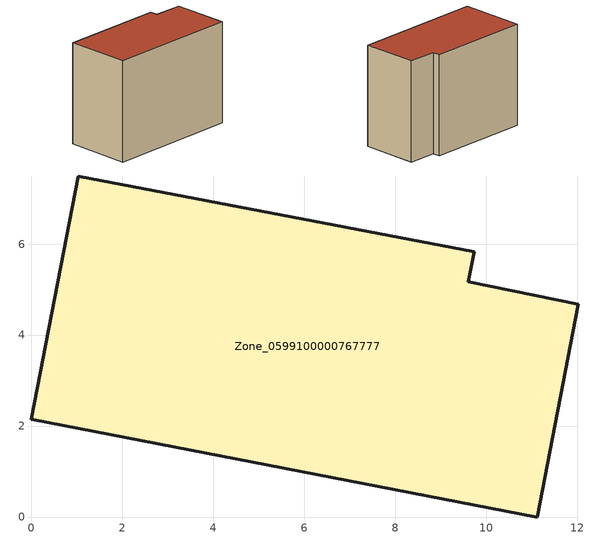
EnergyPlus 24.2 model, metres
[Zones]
Zone_0599100000767777
 floor ground (C_G): 11.12,0 0,2.15 1.03,7.5 9.74,5.83 9.6,5.17 12.02,4.68 z0
 wall outside (C_F): 9.74,5.83 1.03,7.5 0,2.15 11.12,0 12.02,4.68 9.6,5.17 9.74,5.83 z0:8.62
 roof outside (C_R): 12.02,4.68 9.6,5.17 9.74,5.83 1.03,7.5 0,2.15 11.12,0 z8.62
[BUILDING]
Pand.0599100000767777: North Axis=0; Terrain=City; Loads Convergence Tolerance Value=0.04; Temperature Convergence Tolerance Value=0.4; Solar Distribution=FullExterior; Maximum Number of Warmup Days=25; Minimum Number of Warmup Days=1
[Site:Location]
Rotterdam.The.Hague.AP_ZH_NLD Design_Conditions: Latitude=51.96; Longitude=4.45; Time Zone=1; Elevation=-4.5
[SITE:GROUNDTEMPERATURE:BUILDINGSURFACE]
18, 18, 18, 18, 18, 18, 18, 18, 18, 18, 18, 18
[MATERIAL] Thermal Absorptance=0.9; Solar Absorptance=0.7; Visible Absorptance=0.7
Name | Roughness | Thickness | Conductivity | Density | Specific Heat
G.TC.2006-2014 | MediumSmooth | 0.15 | 0.06 | 540 | 1210
F.TC.2006-2014 | Rough | 0.3 | 0.12 | 1920 | 840
R.TC.2006-2014 | MediumRough | 0.2 | 0.08 | 1500 | 1000
[CONSTRUCTION]
C_G: G.TC.2006-2014
C_F: F.TC.2006-2014
C_R: R.TC.2006-2014
[ZONE]
Zone_0599100000767777: Type=1; Multiplier=1; Ceiling Height=Autocalculate; Volume=Autocalculate; Floor Area=autocalculate; Part of Total Floor Area=Yes
[ZONEINFILTRATION:DESIGNFLOWRATE]
Infil_Zone_0599100000767777: Zone or ZoneList or Space or SpaceList=Zone_0599100000767777; Schedule=AlwaysOn; Design Flow Rate Calculation Method=Flow/Area; Flow Rate per Floor Area=0.0015; Constant Term Coefficient=1; Temperature Term Coefficient=0; Velocity Term Coefficient=0; Velocity Squared Term Coefficient=0
[HVACTEMPLATE:ZONE:IDEALLOADSAIRSYSTEM]
Zone_0599100000767777: Maximum Heating Supply Air Temperature=50; Minimum Cooling Supply Air Temperature=13; Maximum Heating Supply Air Humidity Ratio=0.0156; Minimum Cooling Supply Air Humidity Ratio=0.0077; Heating Limit=NoLimit; Cooling Limit=NoLimit; Dehumidification Control Type=ConstantSensibleHeatRatio; Cooling Sensible Heat Ratio=0.7; Dehumidification Setpoint=60; Humidification Control Type=None; Humidification Setpoint=30; Outdoor Air Method=None; Outdoor Air Flow Rate per Person=0.00944; Outdoor Air Flow Rate per Zone Floor Area=0; Outdoor Air Flow Rate per Zone=0; Demand Controlled Ventilation Type=None; Outdoor Air Economizer Type=NoEconomizer; Heat Recovery Type=None; Sensible Heat Recovery Effectiveness=0.7; Latent Heat Recovery Effectiveness=0.65
[ZONECONTROL:THERMOSTAT]
ThermostatControl_Zone_0599100000767777: Zone or ZoneList=Zone_0599100000767777; Control Type Schedule=DualSetpointControlType; Control 1=Thermostat_Zone_0599100000767777; Temperature Difference Between Cutout And Setpoint=0
[THERMOSTATSETPOINT:DUALSETPOINT]
Thermostat_Zone_0599100000767777: Heating Setpoint Temperature Schedule=HeatingSetpoint_Zone_0599100000767777; Cooling Setpoint Temperature Schedule=CoolingSetpoint_Zone_0599100000767777
[SCHEDULE:COMPACT]
HeatingSetpoint_Zone_0599100000767777: Through: 12/31, For: AllDays, Until: 24:00, 21
CoolingSetpoint_Zone_0599100000767777: Through: 12/31, For: AllDays, Until: 24:00, 24
DualSetpointControlType: Through: 12/31, For: AllDays, Until: 24:00, 4
AlwaysOn: Through: 12/31, For: AllDays, Until: 24:00, 1
